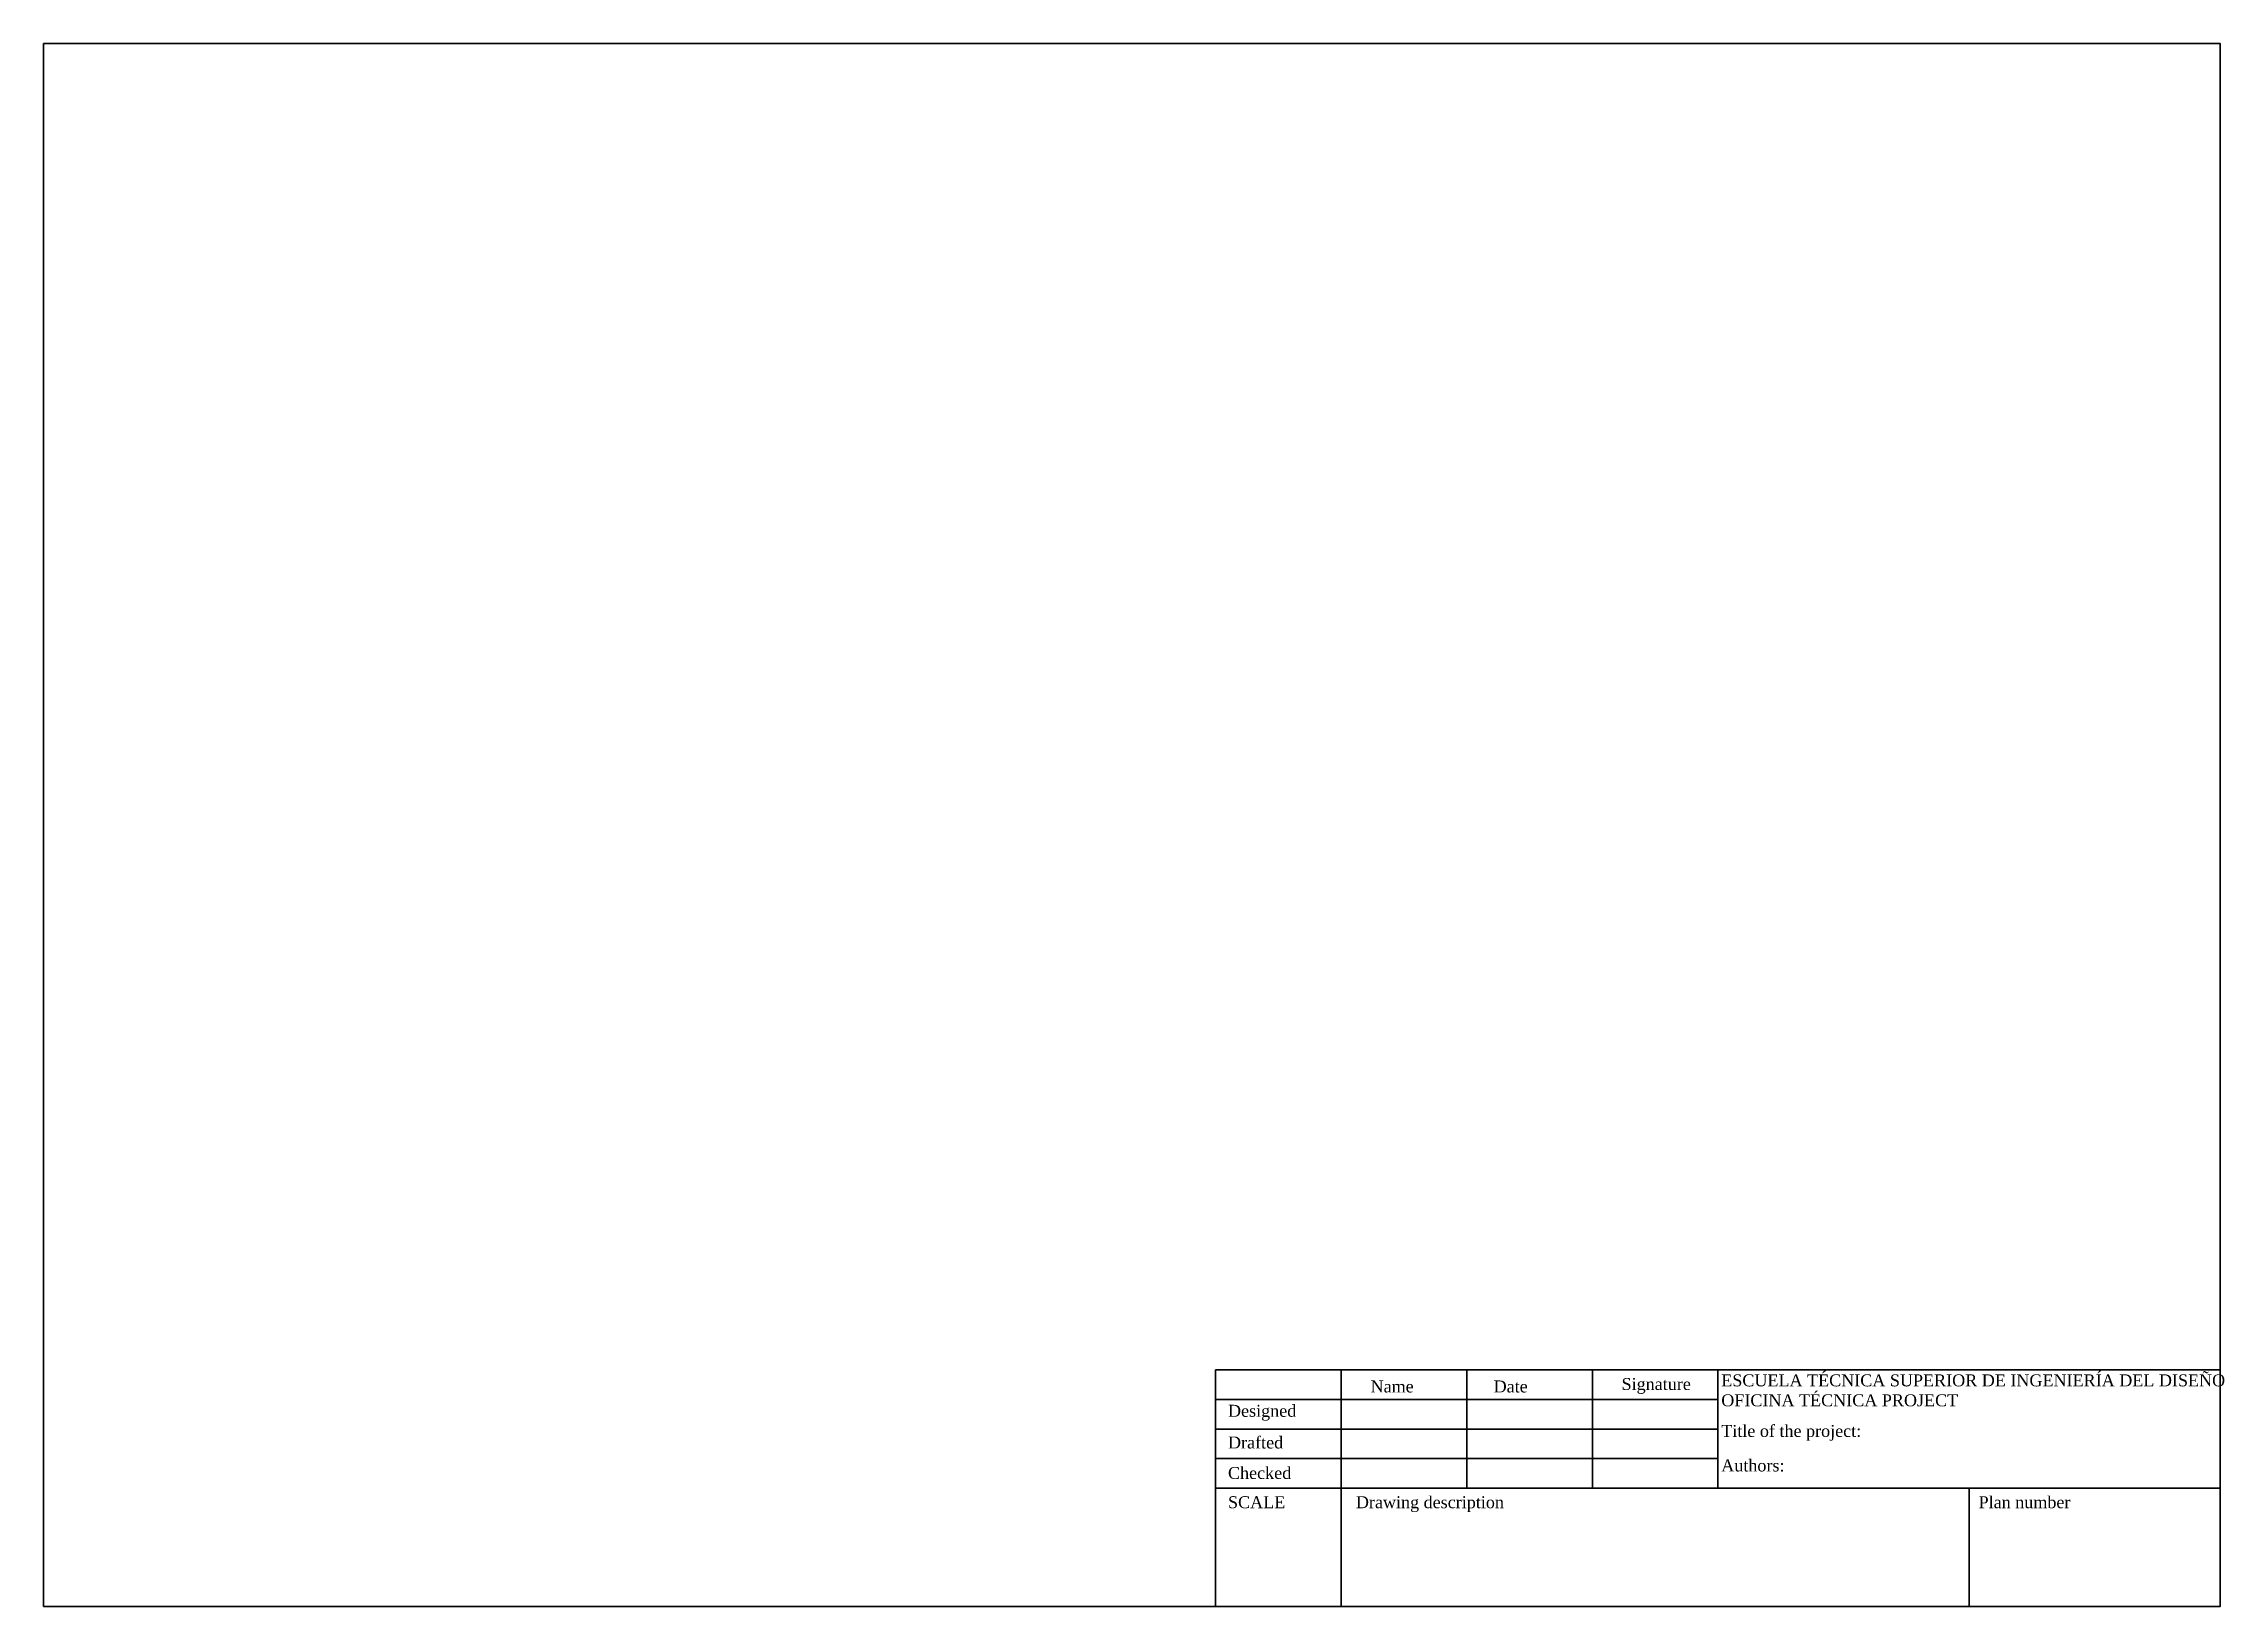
# Model space of a CAD drawing. Header units: millimetres. Extents: x 20 to 411, y 10 to 290.
import ezdxf

# ---------------------------------------------------------------- set-up
doc = ezdxf.new("R2010")
doc.units = ezdxf.units.MM
doc.styles.get("Standard").update_dxf_attribs({"font": 'Times New Roman.ttf'})

# ---------------------------------------------------------------- blocks, each defined once
blk = doc.blocks.new('block 12')
at = {"color": 7, "lineweight": 25, "true_color": 0xffffff}
blk.add_lwpolyline([(104.95, 160.87), (-0.02, 160.87)], dxfattribs=at)
blk = doc.blocks.new('block 13')
at = {"color": 7, "lineweight": 25, "true_color": 0xffffff}
blk.add_lwpolyline([(104.95, 154.69), (-0.02, 154.69)], dxfattribs=at)
blk = doc.blocks.new('Cajetin_e')
at = {"color": 7}
for p, q in [((-209.94, 37.05), (-104.97, 37.05)), ((-209.94, 30.87), (-104.97, 30.87))]:
    blk.add_line(p, q, dxfattribs=at)
at = {"color": 7, "lineweight": 35}
for points in [[(-209.94, 49.4), (0, 49.4), (0, 0), (-209.94, 0)], [(-183.7, 0), (-183.7, 0), (-183.7, 49.4), (-183.7, 49.4)], [(-157.45, 49.4), (-157.45, 49.4), (-157.45, 24.7), (-157.45, 24.7)], [(-131.21, 49.4), (-131.21, 49.4), (-131.21, 24.7), (-131.21, 24.7)], [(-104.97, 49.4), (-104.97, 49.4), (-104.97, 24.7), (-104.97, 24.7)], [(-209.94, 24.7), (0, 24.7), (0, 24.7), (-209.94, 24.7)], [(-52.48, 24.7), (-52.48, 24.7), (-52.48, 0), (-52.48, 0)]]:
    blk.add_lwpolyline(points, close=True, dxfattribs=at)
at = {"color": 7}
blk.add_lwpolyline([(-209.94, 43.22), (-104.97, 43.22), (-104.97, 43.22), (-209.94, 43.22)], close=True, dxfattribs=at)
for name in ['block 12', 'block 13']:
    blk.add_blockref(name, (-209.92, -123.82), dxfattribs=at)
at = {"color": 7, "char_height": 2.5, "attachment_point": 1}
for s, width, insert in [('Name', 17.571, (-177.56, 47.21)), ('Date', 17.571, (-151.84, 47.21)), ('Signature', 17.571, (-125.1, 47.72)), ('ESCUELA TÉCNICA SUPERIOR DE INGENIERÍA DEL DISEÑO\\POFICINA TÉCNICA PROJECT', 103.8979, (-104.27, 48.48)), ('Designed', 15.0245, (-207.35, 42.12)), ('Title of the project:', 29.5396, (-104.27, 37.91)), ('Drafted', 15.0245, (-207.35, 35.5)), ('Checked', 15.0245, (-207.35, 29.13)), ('Authors:', 15.0245, (-104.27, 30.7)), ('SCALE', 15.0245, (-207.35, 23.02)), ('Drawing description', 31.3222, (-180.62, 23.02)), ('Plan number', 20.6268, (-50.49, 23.02))]:
    blk.add_mtext_dynamic_manual_height_columns(s, width=width, gutter_width=12.5, heights=[0], dxfattribs=dict(at, insert=insert))

msp = doc.modelspace()

# ---------------------------------------------------------------- linework, layer by layer
at = {"lineweight": 35}
msp.add_lwpolyline([(20, 10), (410, 10), (410, 290), (20, 290)], close=True, dxfattribs=at)

# ---------------------------------------------------------------- block references
at = {"color": 7, "xscale": 0.85739920557807, "yscale": 0.85739920557807, "zscale": 0.85739920557807}
msp.add_blockref('Cajetin_e', (410, 10), dxfattribs=at)

doc.saveas('drawing.dxf')
